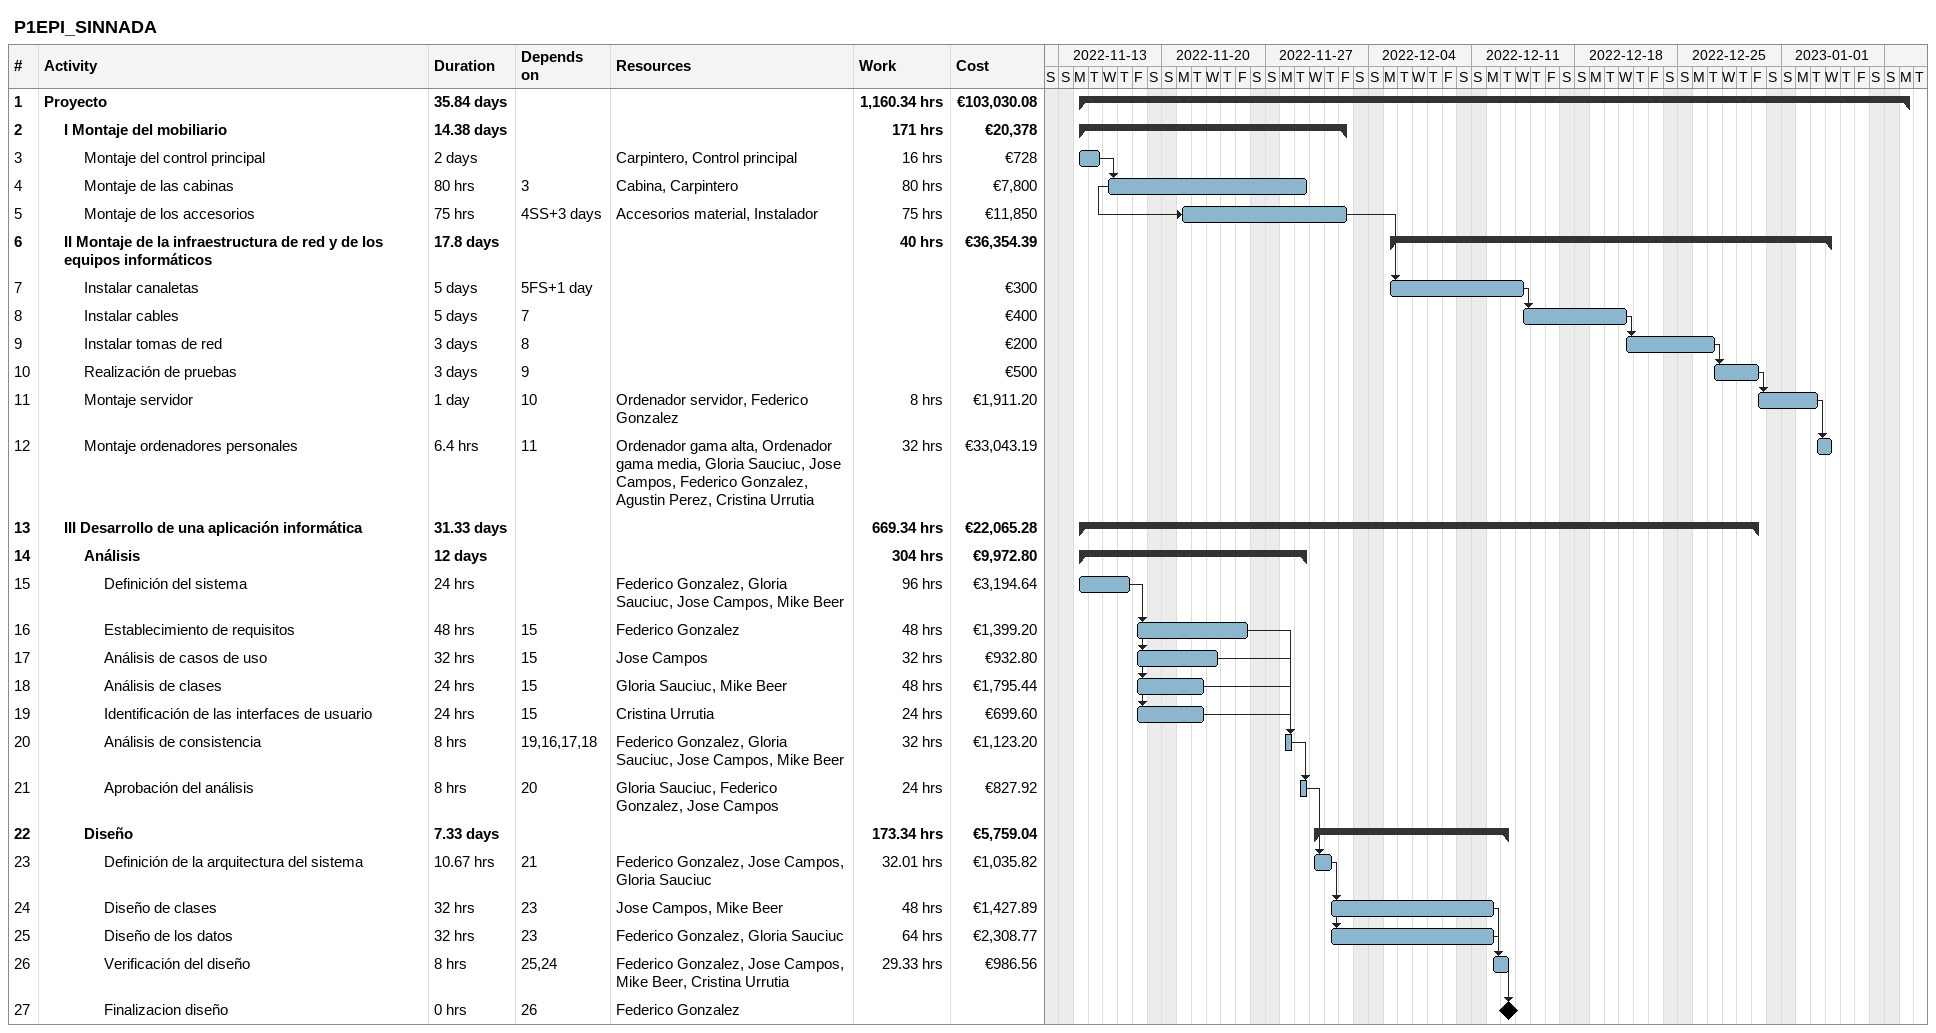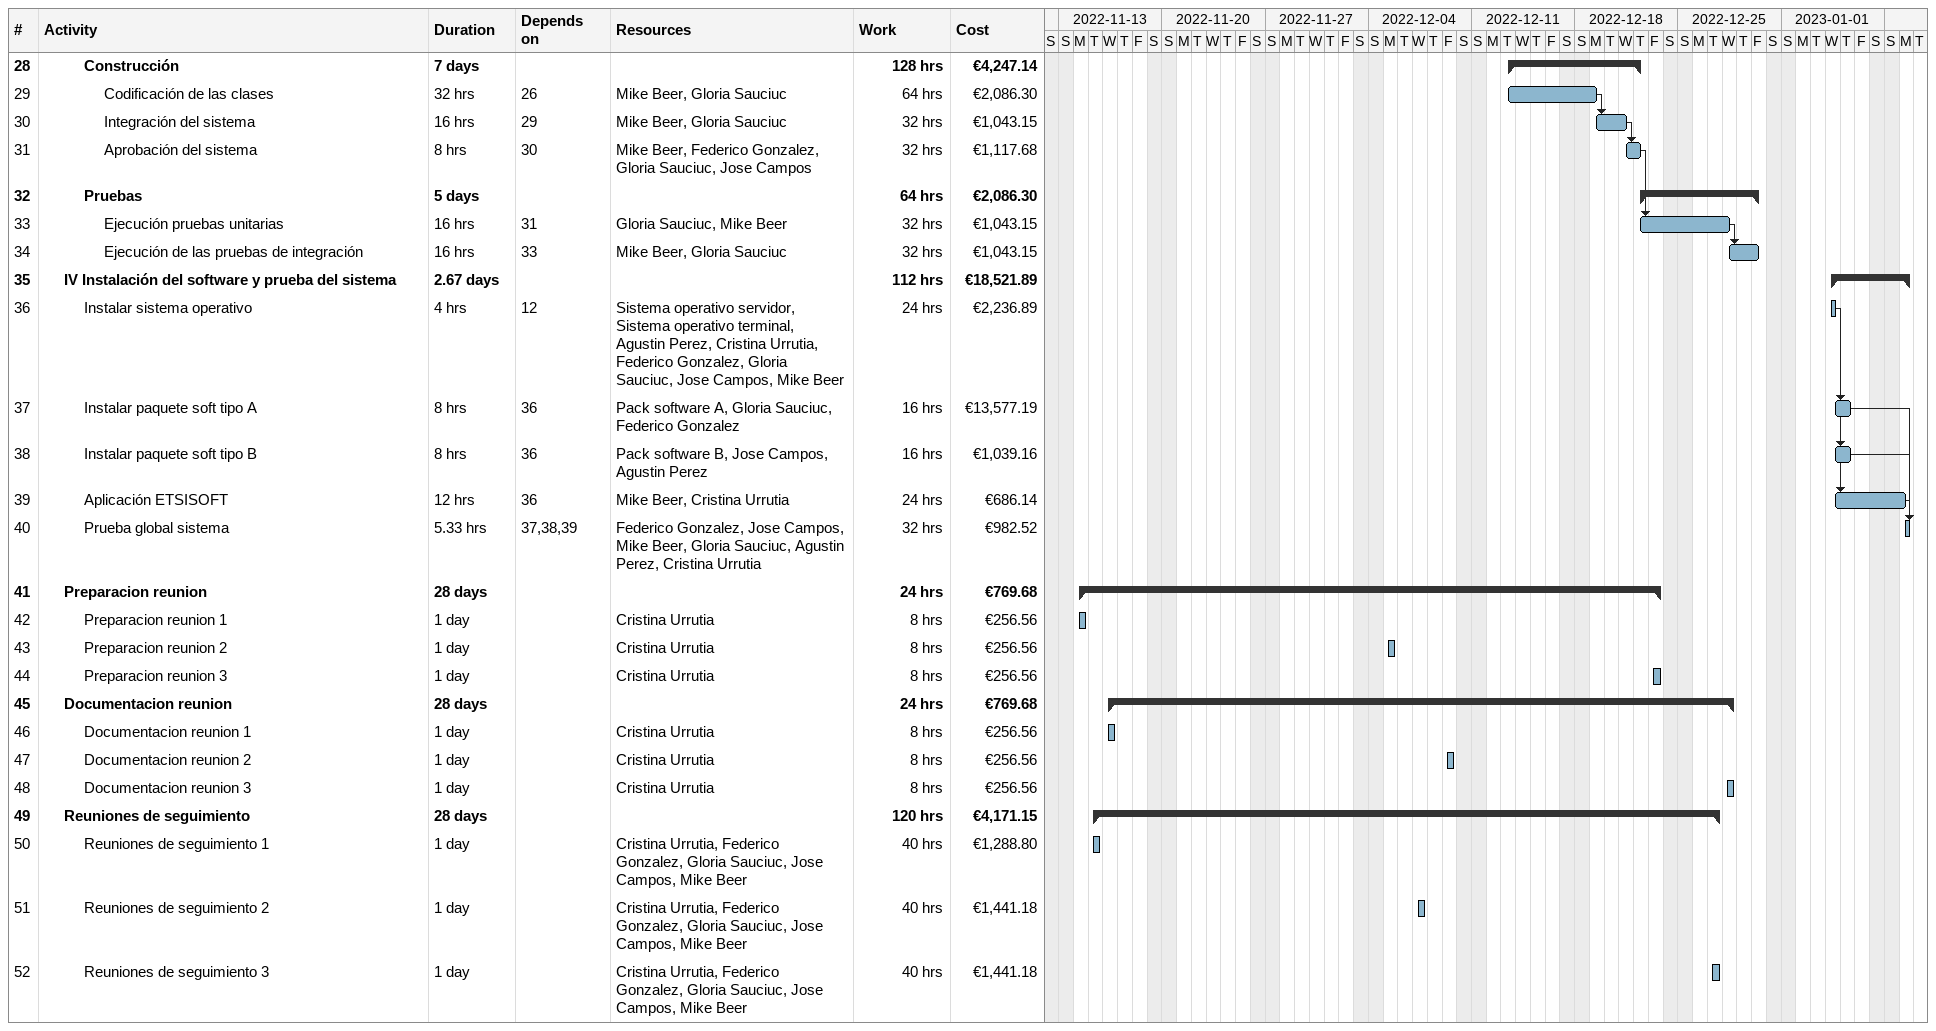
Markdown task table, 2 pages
P1EPI_SINNADA

| ID | Level | Task | Duration | Start | Finish | Predecessors | Resources | Work (h) | Cost (€) |
|---|---|---|---|---|---|---|---|---|---|
| 1 | 1 | **Proyecto** | 35.84d | 2022-11-14 | 2023-01-09 |  |  | 1160.34 | 103030.08 |
| 2 | 2 | **I Montaje del mobiliario** | 14.38d | 2022-11-14 | 2022-12-02 |  |  | 171 | 20378 |
| 3 | 3 | Montaje del control principal | 2d | 2022-11-14 | 2022-11-15 |  | Carpintero, Control principal | 16 | 728 |
| 4 | 3 | Montaje de las cabinas | 80h | 2022-11-16 | 2022-11-29 | 3 | Cabina, Carpintero | 80 | 7800 |
| 5 | 3 | Montaje de los accesorios | 75h | 2022-11-21 | 2022-12-02 | 4SS+3d | Accesorios material, Instalador | 75 | 11850 |
| 6 | 2 | **II Montaje de la infraestructura de red y de los equipos informáticos** | 17.8d | 2022-12-05 | 2023-01-04 |  |  | 40 | 36354.39 |
| 7 | 3 | Instalar canaletas | 5d | 2022-12-05 | 2022-12-14 | 5FS+1d |  |  | 300 |
| 8 | 3 | Instalar cables | 5d | 2022-12-14 | 2022-12-21 | 7 |  |  | 400 |
| 9 | 3 | Instalar tomas de red | 3d | 2022-12-21 | 2022-12-27 | 8 |  |  | 200 |
| 10 | 3 | Realización de pruebas | 3d | 2022-12-27 | 2022-12-30 | 9 |  |  | 500 |
| 11 | 3 | Montaje servidor | 1d | 2022-12-30 | 2023-01-03 | 10 | Ordenador servidor, Federico Gonzalez | 8 | 1911.20 |
| 12 | 3 | Montaje ordenadores personales | 6.4h | 2023-01-03 | 2023-01-04 | 11 | Ordenador gama alta, Ordenador gama media, Gloria Sauciuc, Jose Campos, Federico Gonzalez, Agustin Perez, Cristina Urrutia | 32 | 33043.19 |
| 13 | 2 | **III Desarrollo de una aplicación informática** | 31.33d | 2022-11-14 | 2022-12-30 |  |  | 669.34 | 22065.28 |
| 14 | 3 | **Análisis** | 12d | 2022-11-14 | 2022-11-29 |  |  | 304 | 9972.80 |
| 15 | 4 | Definición del sistema | 24h | 2022-11-14 | 2022-11-17 |  | Federico Gonzalez, Gloria Sauciuc, Jose Campos, Mike Beer | 96 | 3194.64 |
| 16 | 4 | Establecimiento de requisitos | 48h | 2022-11-18 | 2022-11-25 | 15 | Federico Gonzalez | 48 | 1399.20 |
| 17 | 4 | Análisis de casos de uso | 32h | 2022-11-18 | 2022-11-23 | 15 | Jose Campos | 32 | 932.80 |
| 18 | 4 | Análisis de clases | 24h | 2022-11-18 | 2022-11-22 | 15 | Gloria Sauciuc, Mike Beer | 48 | 1795.44 |
| 19 | 4 | Identificación de las interfaces de usuario | 24h | 2022-11-18 | 2022-11-22 | 15 | Cristina Urrutia | 24 | 699.60 |
| 20 | 4 | Análisis de consistencia | 8h | 2022-11-28 | 2022-11-28 | 19, 16, 17, 18 | Federico Gonzalez, Gloria Sauciuc, Jose Campos, Mike Beer | 32 | 1123.20 |
| 21 | 4 | Aprobación del análisis | 8h | 2022-11-29 | 2022-11-29 | 20 | Gloria Sauciuc, Federico Gonzalez, Jose Campos | 24 | 827.92 |
| 22 | 3 | **Diseño** | 7.33d | 2022-11-30 | 2022-12-13 |  |  | 173.34 | 5759.04 |
| 23 | 4 | Definición de la arquitectura del sistema | 10.67h | 2022-11-30 | 2022-12-01 | 21 | Federico Gonzalez, Jose Campos, Gloria Sauciuc | 32.01 | 1035.82 |
| 24 | 4 | Diseño de clases | 32h | 2022-12-01 | 2022-12-12 | 23 | Jose Campos, Mike Beer | 48 | 1427.89 |
| 25 | 4 | Diseño de los datos | 32h | 2022-12-01 | 2022-12-12 | 23 | Federico Gonzalez, Gloria Sauciuc | 64 | 2308.77 |
| 26 | 4 | Verificación del diseño | 8h | 2022-12-12 | 2022-12-13 | 25, 24 | Federico Gonzalez, Jose Campos, Mike Beer, Cristina Urrutia | 29.33 | 986.56 |
| 27 | 4 | Finalizacion diseño | 0h | 2022-12-13 | 2022-12-13 | 26 | Federico Gonzalez |  |  |
| 28 | 3 | **Construcción** | 7d | 2022-12-13 | 2022-12-22 |  |  | 128 | 4247.14 |
| 29 | 4 | Codificación de las clases | 32h | 2022-12-13 | 2022-12-19 | 26 | Mike Beer, Gloria Sauciuc | 64 | 2086.30 |
| 30 | 4 | Integración del sistema | 16h | 2022-12-19 | 2022-12-21 | 29 | Mike Beer, Gloria Sauciuc | 32 | 1043.15 |
| 31 | 4 | Aprobación del sistema | 8h | 2022-12-21 | 2022-12-22 | 30 | Mike Beer, Federico Gonzalez, Gloria Sauciuc, Jose Campos | 32 | 1117.68 |
| 32 | 3 | **Pruebas** | 5d | 2022-12-22 | 2022-12-30 |  |  | 64 | 2086.30 |
| 33 | 4 | Ejecución pruebas unitarias | 16h | 2022-12-22 | 2022-12-28 | 31 | Gloria Sauciuc, Mike Beer | 32 | 1043.15 |
| 34 | 4 | Ejecución de las pruebas de integración | 16h | 2022-12-28 | 2022-12-30 | 33 | Mike Beer, Gloria Sauciuc | 32 | 1043.15 |
| 35 | 2 | **IV Instalación del software y prueba del sistema** | 2.67d | 2023-01-04 | 2023-01-09 |  |  | 112 | 18521.89 |
| 36 | 3 | Instalar sistema operativo | 4h | 2023-01-04 | 2023-01-04 | 12 | Sistema operativo servidor, Sistema operativo terminal, Agustin Perez, Cristina Urrutia, Federico Gonzalez, Gloria Sauciuc, Jose Campos, Mike Beer | 24 | 2236.89 |
| 37 | 3 | Instalar paquete soft tipo A | 8h | 2023-01-04 | 2023-01-05 | 36 | Pack software A, Gloria Sauciuc, Federico Gonzalez | 16 | 13577.19 |
| 38 | 3 | Instalar paquete soft tipo B | 8h | 2023-01-04 | 2023-01-05 | 36 | Pack software B, Jose Campos, Agustin Perez | 16 | 1039.16 |
| 39 | 3 | Aplicación ETSISOFT | 12h | 2023-01-04 | 2023-01-09 | 36 | Mike Beer, Cristina Urrutia | 24 | 686.14 |
| 40 | 3 | Prueba global sistema | 5.33h | 2023-01-09 | 2023-01-09 | 37, 38, 39 | Federico Gonzalez, Jose Campos, Mike Beer, Gloria Sauciuc, Agustin Perez, Cristina Urrutia | 32 | 982.52 |
| 41 | 2 | **Preparacion reunion** | 28d | 2022-11-14 | 2022-12-23 |  |  | 24 | 769.68 |
| 42 | 3 | Preparacion reunion 1 | 1d | 2022-11-14 | 2022-11-14 |  | Cristina Urrutia | 8 | 256.56 |
| 43 | 3 | Preparacion reunion 2 | 1d | 2022-12-05 | 2022-12-05 |  | Cristina Urrutia | 8 | 256.56 |
| 44 | 3 | Preparacion reunion 3 | 1d | 2022-12-23 | 2022-12-23 |  | Cristina Urrutia | 8 | 256.56 |
| 45 | 2 | **Documentacion reunion** | 28d | 2022-11-16 | 2022-12-28 |  |  | 24 | 769.68 |
| 46 | 3 | Documentacion reunion 1 | 1d | 2022-11-16 | 2022-11-16 |  | Cristina Urrutia | 8 | 256.56 |
| 47 | 3 | Documentacion reunion 2 | 1d | 2022-12-09 | 2022-12-09 |  | Cristina Urrutia | 8 | 256.56 |
| 48 | 3 | Documentacion reunion 3 | 1d | 2022-12-28 | 2022-12-28 |  | Cristina Urrutia | 8 | 256.56 |
| 49 | 2 | **Reuniones de seguimiento** | 28d | 2022-11-15 | 2022-12-27 |  |  | 120 | 4171.15 |
| 50 | 3 | Reuniones de seguimiento 1 | 1d | 2022-11-15 | 2022-11-15 |  | Cristina Urrutia, Federico Gonzalez, Gloria Sauciuc, Jose Campos, Mike Beer | 40 | 1288.80 |
| 51 | 3 | Reuniones de seguimiento 2 | 1d | 2022-12-07 | 2022-12-07 |  | Cristina Urrutia, Federico Gonzalez, Gloria Sauciuc, Jose Campos, Mike Beer | 40 | 1441.18 |
| 52 | 3 | Reuniones de seguimiento 3 | 1d | 2022-12-27 | 2022-12-27 |  | Cristina Urrutia, Federico Gonzalez, Gloria Sauciuc, Jose Campos, Mike Beer | 40 | 1441.18 |
